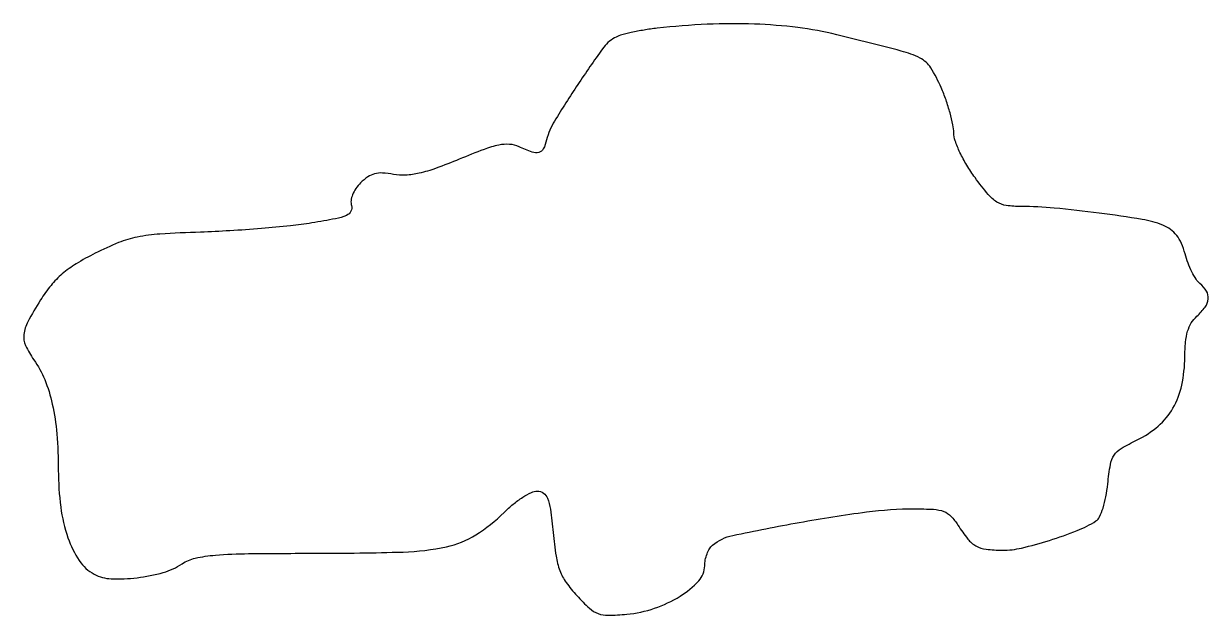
# Model space of a CAD drawing. Extents: x 0 to 200, y 0 to 100.
import ezdxf

# ---------------------------------------------------------------- set-up
doc = ezdxf.new("R2010")
doc.units = 0

msp = doc.modelspace()

# ---------------------------------------------------------------- linework, layer by layer
msp.add_lwpolyline([(107, 99.081515, 0.012824), (104.770749, 98.770326, 0.013911), (102.62047, 98.351961, 0.013491), (100.803331, 97.893845, 0.063505), (99.814367, 97.474805, 0.105972), (97.772619, 95.615076, 0.008439), (93.598603, 89.565813, 0.009991), (89.686436, 83.423513, 0.074875), (88.353393, 80.25, -0.052765), (87.793185, 78.732441, -0.220442), (87.053811, 78.13724, -0.147948), (85.908419, 78.194469, -0.020963), (83.697953, 79.09176, 0.090287), (82.102839, 79.494713, 0.068445), (80.298834, 79.369452, 0.03864), (77.792063, 78.639809, 0.008499), (73.621138, 76.986053, -0.011223), (69.697414, 75.454995, -0.03094), (66.852305, 74.61301, -0.043492), (64.57409, 74.294423, -0.059434), (62.508393, 74.432448, 0.032452), (60.69379, 74.65229, 0.07809), (59.35094, 74.517311, 0.086228), (58.195693, 73.990181, 0.046357), (56.987003, 72.987003, 0.045913), (56.188272, 72.026374, 0.055467), (55.635471, 70.992604, 0.063102), (55.376675, 69.996541, 0.109306), (55.452843, 69.148577, -0.2047), (55.360989, 68.199578, -0.16648), (54.600404, 67.504329, -0.055528), (52.769125, 66.938503, -0.007295), (48.753996, 66.232147, -0.013689), (45.174248, 65.756214, -0.005482), (40.252736, 65.293031, -0.00542), (34.934255, 64.909253, -0.006814), (30, 64.674362, 0.006899), (23.154216, 64.347303, 0.033977), (19.323185, 63.848527, 0.046648), (16.174817, 62.906877, 0.020953), (12.239613, 61.122307, 0.020051), (9.029221, 59.336032, 0.039899), (6.675628, 57.628634, 0.044251), (4.7816, 55.694788, 0.031462), (3.008614, 53.230362, 0.016615), (0.865277, 49.551376, 0.096141), (0.198211, 47.414624, 0.136491), (0.500004, 45.549262, 0.046579), (1.886514, 43.15437, -0.058761), (3.722695, 39.797224, -0.041332), (4.998154, 35.681181, -0.034187), (5.755971, 30.650954, -0.019437), (6.016385, 24.5, 0.03141), (6.429445, 18.273401, 0.050922), (7.641831, 13.113945, 0.063503), (9.550717, 9.255172, 0.123923), (12.074264, 6.960255, 0.114799), (14.926898, 6.192835, 0.037984), (19.287438, 6.374901, 0.038444), (23.709599, 7.246073, 0.080994), (26.876483, 8.709974, -0.094016), (29.107785, 9.67222, -0.035252), (32.490394, 10.180673, -0.017046), (38.109221, 10.431621, -0.002506), (49.5, 10.494632, 0.007056), (64.16501, 10.709229, 0.046332), (71.454398, 11.598106, 0.085214), (76.403486, 13.597584, 0.05792), (81.176941, 17.376941, -0.024821), (82.708686, 18.763714, -0.027854), (84.314646, 19.935727, -0.028757), (85.77629, 20.767276, -0.115446), (86.77079, 21, -0.155275), (87.828234, 20.663497, -0.149042), (88.517592, 19.772902, -0.058261), (88.980332, 17.933175, -0.007951), (89.432495, 13.988296, 0.014354), (89.937091, 10.034157, 0.051323), (90.587046, 7.572984, 0.063888), (91.64382, 5.583835, 0.031435), (93.445865, 3.349936, 0.020222), (95.572564, 1.209117, 0.098149), (97.022577, 0.314917, 0.095092), (98.725927, 0.027236, 0.018375), (101.859576, 0.212485, 0.057761), (106.53173, 1.214123, 0.057609), (110.855362, 3.25845, 0.0655), (113.988798, 5.831847, 0.190352), (115, 8.391744, -0.050157), (115.099225, 9.378402, -0.042044), (115.394555, 10.388323, -0.043888), (115.828277, 11.272041, -0.083719), (116.343165, 11.869839, -0.121914), (119.727673, 13.505133, -0.007269), (130.950675, 15.6976, -0.011738), (142.308505, 17.471275, -0.032871), (150.342244, 18, -0.013842), (153.60115, 17.909762, -0.07568), (155.321315, 17.549526, -0.113002), (156.520112, 16.759726, -0.049158), (157.703849, 15.25, 0.025931), (159.37372, 12.903846, 0.09702), (160.74316, 11.734031, 0.099568), (162.433486, 11.183188, 0.028113), (165.212487, 11.015313, 0.058926), (168.417122, 11.380902, 0.018028), (173.127296, 12.671093, 0.018458), (177.796417, 14.32443, 0.048014), (180.966871, 15.947654, 0.14048), (181.588079, 16.652343, 0.033379), (182.169507, 18.122323, 0.030563), (182.652374, 20.022818, 0.021898), (182.966871, 22.193051, -0.017116), (183.410773, 25.477191, -0.105004), (184.037566, 27.056465, -0.11322), (185.232536, 28.188264, -0.021333), (187.903693, 29.613422, 0.06685), (191.452785, 31.94353, 0.083619), (193.955542, 34.979098, 0.078211), (195.435526, 38.834398, 0.050595), (195.958084, 43.595012, -0.020404), (196.082321, 46.126895, -0.049463), (196.433026, 47.963546, -0.065582), (197.053598, 49.358797, -0.071561), (198, 50.5, 0.051575), (199.386659, 52.04272, 0.135078), (199.907649, 53.424398, 0.161129), (199.607733, 54.720136, 0.082965), (198.507177, 55.994044, -0.07802), (197.863864, 56.724061, -0.025562), (197.15507, 57.974988, -0.024761), (196.498479, 59.465712, -0.025591), (196.000563, 60.997907, 0.03585), (195.377416, 62.789656, 0.063061), (194.582736, 64.138751, 0.071474), (193.556676, 65.133307, 0.062044), (192.243386, 65.856182, 0.054292), (188.774138, 66.819197, 0.007851), (181.501125, 67.893049, 0.009534), (173.954713, 68.740419, 0.023192), (168.361403, 69, -0.034722), (165.856728, 69.174142, -0.105886), (164.264025, 69.75519, -0.079908), (162.806877, 71.033921, -0.014455), (160.585169, 73.883977, -0.022998), (159.196313, 75.970713, -0.024672), (158.039843, 78.128898, -0.025728), (157.234342, 80.082166, -0.085128), (157, 81.448596, 0.051556), (156.859294, 82.809569, 0.016442), (156.376797, 84.790472, 0.016214), (155.690567, 86.976097, 0.017403), (154.878459, 89.060891, 0.039744), (153.114093, 92.403246, 0.135033), (151.306462, 94.044538, 0.054218), (148.139986, 95.237983, 0.002659), (137.276496, 97.974751, 0.029094), (130.690062, 99.195741, 0.022151), (123.374744, 99.788352, 0.02053), (115.442926, 99.752535, 0.016872)], format="xyb", close=True)

doc.saveas('drawing.dxf')
